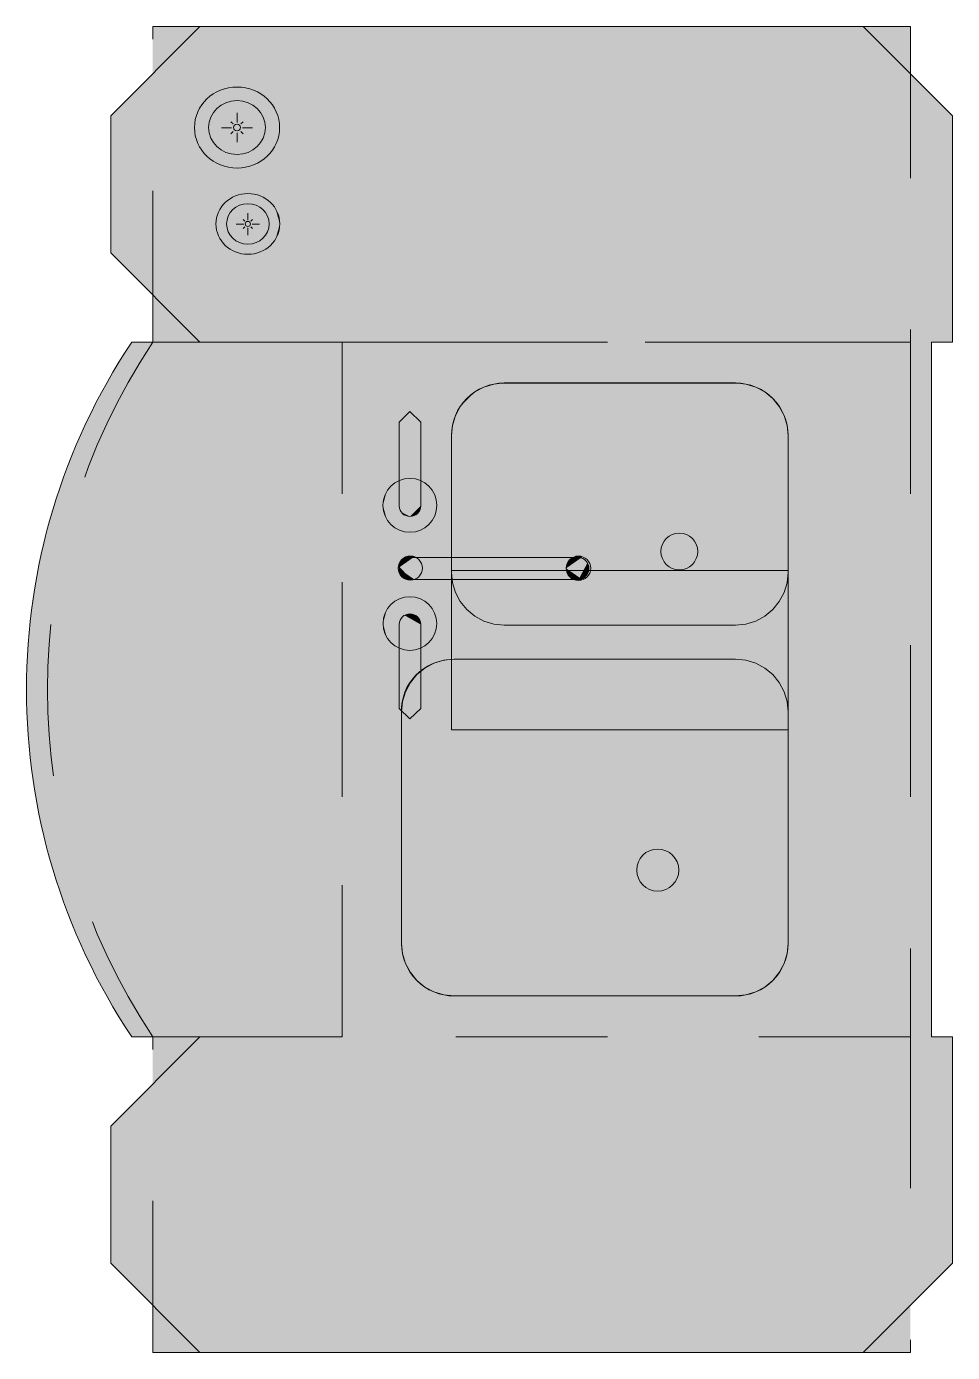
# Model space of a CAD drawing. Header units: inches. Extents: x 99 to 12024, y -5408 to 2559.
# Drawn here: x 8330.1 to 8374.1, y -4618.8 to -4555.8 of the extents above; entities that cross this region are included whole.
import ezdxf

# ---------------------------------------------------------------- set-up
doc = ezdxf.new("R2010")
doc.units = ezdxf.units.IN
doc.header["$LTSCALE"] = 96
doc.header["$MEASUREMENT"] = 0
doc.linetypes.add('Dot', pattern=[0.15, 0.075, -0.075])
for name, color, linetype, lineweight, true_color in [('Cabinets_  Base', 7, 'Dot', 5, 0xd4b6b5), ('Cabinets_ Countertops', 7, 'Continuous', 5, 0x804040), ('CAD_  Default', 7, 'Continuous', 18, 0x000000), ('Furniture_ Interior', 7, 'Continuous', 25, 0x8080c0)]:
    doc.layers.add(name, color=color, linetype=linetype, lineweight=lineweight, true_color=true_color)
doc.layers.add('Fixtures_ Interior', color=231, linetype='Continuous', lineweight=0)

# ---------------------------------------------------------------- blocks, each defined once
blk = doc.blocks.new('Plumbing_Sinks_Kitchen Sinks_With Fixtures_Undermount_Offset 32_ (undermount)')
at = {"layer": 'Fixtures_ Interior', "color": 17, "lineweight": 0, "true_color": 0x804040, "transparency": 33554687}
for points in [[(-14.372, 1.543), (-14.514, 2.012), (-14.563, 2.5), (-14.563, 15.875), (-14.514, 16.363), (-14.372, 16.832), (-14.141, 17.264), (-13.83, 17.643), (-13.451, 17.954), (-13.019, 18.185), (-12.55, 18.327), (-12.062, 18.375), (-1.062, 18.375), (-0.575, 18.327), (-0.106, 18.185), (0.326, 17.954), (0.705, 17.643), (1.016, 17.264), (1.247, 16.832), (1.389, 16.363), (1.438, 15.875), (1.438, 2.5), (1.389, 2.012), (1.247, 1.543), (1.016, 1.111), (0.705, 0.732), (0.326, 0.421), (-0.106, 0.19), (-0.575, 0.048), (-1.062, 0), (-12.062, 0), (-12.55, 0.048), (-13.019, 0.19), (-13.451, 0.421), (-13.83, 0.732), (-14.141, 1.111)], [(5.656, 15.992), (5.656, 0), (-1.912, 0), (-1.912, 15.992)], [(3.795, 0.732), (3.484, 1.111), (3.253, 1.543), (3.111, 2.012), (3.063, 2.5), (3.063, 13.5), (3.111, 13.988), (3.253, 14.457), (3.484, 14.889), (3.795, 15.268), (4.174, 15.579), (4.606, 15.81), (5.075, 15.952), (5.563, 16), (12.062, 16), (12.55, 15.952), (13.019, 15.81), (13.451, 15.579), (13.83, 15.268), (14.141, 14.889), (14.372, 14.457), (14.514, 13.988), (14.563, 13.5), (14.563, 2.5), (14.514, 2.012), (14.372, 1.543), (14.141, 1.111), (13.83, 0.732), (13.451, 0.421), (13.019, 0.19), (12.55, 0.048), (12.062, 0), (5.563, 0), (5.075, 0.048), (4.606, 0.19), (4.174, 0.421)]]:
    blk.add_lwpolyline(points, close=True, dxfattribs=at)
for points in [[(3.09, 18.487, -0.983051), (3.09, 17.462), (-0.906, 17.462), (-1.393, 17.984), (-0.906, 18.487)], [(5.228, 17.897, -1.1), (6.27, 17.897), (6.27, 9.957, -0.933333), (5.228, 9.957)], [(12.703, 18.487), (13.207, 17.984), (12.703, 17.462), (8.724, 17.462, -0.983051), (8.724, 18.487)]]:
    blk.add_lwpolyline(points, format="xyb", close=True, dxfattribs=at)
for centre, radius in [((3.133, 17.975), 1.277), ((8.75, 17.975), 1.281), ((5.766, 17.958), 0.575), ((5.758, 9.966), 0.582), ((-8.582, 6.198), 1), ((6.559, 5.172), 0.875)]:
    blk.add_circle(centre, radius, dxfattribs=at)
at = {"layer": 'Fixtures_ Interior', "color": 7, "lineweight": 0, "true_color": 0xffffff, "transparency": 33554687}
for points in [[(3.133, 19.252), (1.933, 18.412), (1.856, 17.975), (1.876, 18.197)], [(3.133, 19.252), (1.856, 17.975), (1.933, 17.538), (1.876, 17.753)], [(3.133, 19.252), (2.155, 18.796), (1.933, 18.412), (2.027, 18.613)], [(3.133, 19.252), (1.933, 17.538), (2.155, 17.154), (2.027, 17.336)], [(3.133, 19.252), (2.495, 19.081), (2.155, 18.796), (2.312, 18.953)], [(3.133, 19.252), (2.155, 17.154), (2.495, 16.869), (2.312, 16.997)], [(3.133, 19.252), (2.911, 19.232), (2.495, 19.081), (2.696, 19.175)], [(3.133, 19.252), (2.495, 16.869), (2.911, 16.717), (2.696, 16.775)], [(3.133, 19.252), (2.911, 16.717), (3.355, 16.717), (3.133, 16.698)], [(3.133, 19.252), (3.355, 16.717), (3.772, 16.869), (3.57, 16.775)], [(3.133, 19.252), (3.772, 16.869), (4.111, 17.154), (3.954, 16.997)], [(3.133, 19.252), (4.111, 17.154), (4.333, 17.538), (4.239, 17.336)], [(3.133, 19.252), (4.333, 17.538), (4.41, 17.975), (4.391, 17.753)], [(3.133, 19.252), (4.41, 17.975), (4.333, 18.412), (4.391, 18.197)], [(3.133, 19.252), (4.333, 18.412), (4.111, 18.796), (4.239, 18.613)], [(3.133, 19.252), (4.111, 18.796), (3.772, 19.081), (3.954, 18.953)], [(3.133, 19.252), (3.772, 19.081), (3.355, 19.232), (3.57, 19.175)], [(8.75, 19.255), (7.547, 18.413), (7.47, 17.975), (7.489, 18.197)], [(8.75, 19.255), (7.47, 17.975), (7.547, 17.537), (7.489, 17.753)], [(8.75, 19.255), (7.769, 18.798), (7.547, 18.413), (7.641, 18.615)], [(8.75, 19.255), (7.547, 17.537), (7.769, 17.152), (7.641, 17.335)], [(8.75, 19.255), (8.11, 19.084), (7.769, 18.798), (7.927, 18.956)], [(8.75, 19.255), (7.769, 17.152), (8.11, 16.866), (7.927, 16.994)], [(8.75, 19.255), (8.528, 19.236), (8.11, 19.084), (8.312, 19.178)], [(8.75, 19.255), (8.11, 16.866), (8.528, 16.714), (8.312, 16.772)], [(8.75, 19.255), (8.528, 16.714), (8.973, 16.714), (8.75, 16.694)], [(8.75, 19.255), (8.973, 16.714), (9.391, 16.866), (9.188, 16.772)], [(8.75, 19.255), (9.391, 16.866), (9.731, 17.152), (9.573, 16.994)], [(8.75, 19.255), (9.731, 17.152), (9.954, 17.537), (9.859, 17.335)], [(8.75, 19.255), (9.954, 17.537), (10.031, 17.975), (10.011, 17.753)], [(8.75, 19.255), (10.031, 17.975), (9.954, 18.413), (10.011, 18.197)], [(8.75, 19.255), (9.954, 18.413), (9.731, 18.798), (9.859, 18.615)], [(8.75, 19.255), (9.731, 18.798), (9.391, 19.084), (9.573, 18.956)], [(8.75, 19.255), (9.391, 19.084), (8.973, 19.236), (9.188, 19.178)], [(-12.062, 18.375), (-1.062, 18.375), (-12.062, 18.375), (-14.563, 15.875)], [(-1.062, 18.375), (1.438, 15.875), (-1.062, 18.375), (-14.563, 15.875)], [(-14.563, 15.875), (-13.019, 18.185), (-14.563, 15.875), (-12.062, 18.375)], [(-13.019, 18.185), (-12.55, 18.327), (-13.019, 18.185), (-12.062, 18.375)], [(-0.906, 17.462), (-1.393, 17.984), (-0.906, 17.462), (-0.906, 18.487)], [(-1.062, 18.375), (-0.575, 18.327), (-1.062, 18.375), (0.705, 17.643)], [(-1.062, 18.375), (0.705, 17.643), (-1.062, 18.375), (1.016, 17.264)], [(1.016, 17.264), (1.438, 15.875), (1.016, 17.264), (-1.062, 18.375)], [(3.09, 18.487), (3.09, 17.462), (3.09, 18.487), (-0.906, 17.462)], [(-0.906, 18.487), (3.09, 18.487), (-0.906, 18.487), (-0.906, 17.462)], [(-0.575, 18.327), (-0.106, 18.185), (-0.575, 18.327), (0.705, 17.643)], [(3.148, 18.483), (3.09, 17.462), (3.148, 18.483), (3.09, 18.487)], [(3.277, 18.448), (3.09, 17.462), (3.277, 18.448), (3.148, 18.483)], [(3.337, 18.419), (3.09, 17.462), (3.337, 18.419), (3.277, 18.448)], [(3.393, 18.382), (3.09, 17.462), (3.393, 18.382), (3.337, 18.419)], [(3.443, 18.337), (3.09, 17.462), (3.443, 18.337), (3.393, 18.382)], [(3.488, 18.287), (3.09, 17.462), (3.488, 18.287), (3.443, 18.337)], [(3.488, 18.287), (3.525, 18.231), (3.488, 18.287), (3.09, 17.462)], [(3.148, 18.483), (3.214, 18.47), (3.148, 18.483), (3.277, 18.448)], [(5.766, 18.532), (5.226, 18.154), (5.191, 17.958), (5.2, 18.057)], [(5.766, 18.532), (5.191, 17.958), (5.226, 17.761), (5.2, 17.858)], [(5.766, 18.532), (5.326, 18.327), (5.226, 18.154), (5.268, 18.245)], [(5.766, 18.532), (5.226, 17.761), (5.326, 17.588), (5.268, 17.67)], [(5.228, 17.897), (5.614, 18.452), (5.228, 17.897), (5.681, 18.466)], [(5.228, 17.897), (5.681, 18.466), (5.228, 17.897), (5.817, 18.466)], [(5.817, 18.466), (6.273, 17.946), (5.817, 18.466), (5.228, 17.897)], [(5.296, 18.208), (5.614, 18.452), (5.296, 18.208), (5.228, 17.897)], [(5.334, 18.265), (5.614, 18.452), (5.334, 18.265), (5.296, 18.208)], [(5.766, 18.532), (5.479, 18.455), (5.326, 18.327), (5.397, 18.398)], [(5.766, 18.532), (5.326, 17.588), (5.479, 17.46), (5.397, 17.517)], [(5.334, 18.265), (5.43, 18.362), (5.334, 18.265), (5.614, 18.452)], [(5.334, 18.265), (5.379, 18.317), (5.334, 18.265), (5.43, 18.362)], [(5.487, 18.4), (5.614, 18.452), (5.487, 18.4), (5.43, 18.362)], [(5.766, 18.532), (5.667, 18.524), (5.479, 18.455), (5.57, 18.498)], [(5.766, 18.532), (5.479, 17.46), (5.667, 17.391), (5.57, 17.417)], [(5.549, 18.43), (5.614, 18.452), (5.549, 18.43), (5.487, 18.4)], [(5.766, 18.532), (5.667, 17.391), (5.866, 17.391), (5.766, 17.383)], [(5.681, 18.466), (5.749, 18.47), (5.681, 18.466), (5.817, 18.466)], [(5.766, 18.532), (5.866, 17.391), (6.054, 17.46), (5.963, 17.417)], [(5.766, 18.532), (6.054, 17.46), (6.207, 17.588), (6.136, 17.517)], [(5.766, 18.532), (6.207, 17.588), (6.307, 17.761), (6.264, 17.67)], [(5.766, 18.532), (6.307, 17.761), (6.341, 17.958), (6.333, 17.858)], [(5.766, 18.532), (6.341, 17.958), (6.307, 18.154), (6.333, 18.057)], [(5.766, 18.532), (6.307, 18.154), (6.207, 18.327), (6.264, 18.245)], [(5.766, 18.532), (6.207, 18.327), (6.054, 18.455), (6.136, 18.398)], [(5.766, 18.532), (6.054, 18.455), (5.866, 18.524), (5.963, 18.498)], [(5.817, 18.466), (5.885, 18.452), (5.817, 18.466), (6.068, 18.362)], [(6.068, 18.362), (6.202, 18.208), (6.068, 18.362), (5.817, 18.466)], [(5.817, 18.466), (6.202, 18.208), (5.817, 18.466), (6.233, 18.147)], [(6.233, 18.147), (6.273, 17.946), (6.233, 18.147), (5.817, 18.466)], [(5.949, 18.43), (6.011, 18.4), (5.949, 18.43), (5.885, 18.452)], [(5.885, 18.452), (6.011, 18.4), (5.885, 18.452), (6.068, 18.362)], [(6.068, 18.362), (6.119, 18.317), (6.068, 18.362), (6.164, 18.265)], [(6.164, 18.265), (6.202, 18.208), (6.164, 18.265), (6.068, 18.362)], [(8.22, 17.975), (8.421, 18.382), (8.22, 17.975), (8.724, 17.462)], [(8.289, 18.231), (8.421, 18.382), (8.289, 18.231), (8.22, 17.975)], [(8.289, 18.231), (8.371, 18.337), (8.289, 18.231), (8.421, 18.382)], [(8.326, 18.287), (8.371, 18.337), (8.326, 18.287), (8.289, 18.231)], [(8.537, 18.448), (8.666, 18.483), (8.537, 18.448), (8.421, 18.382)], [(8.421, 18.382), (8.666, 18.483), (8.421, 18.382), (8.724, 17.462)], [(8.421, 18.382), (8.477, 18.419), (8.421, 18.382), (8.537, 18.448)], [(8.537, 18.448), (8.6, 18.47), (8.537, 18.448), (8.666, 18.483)], [(8.724, 18.487), (8.724, 17.462), (8.724, 18.487), (8.666, 18.483)], [(12.703, 18.487), (12.703, 17.462), (12.703, 18.487), (8.724, 18.487)], [(8.724, 18.487), (12.703, 17.462), (8.724, 18.487), (8.724, 17.462)], [(13.207, 17.984), (12.703, 17.462), (13.207, 17.984), (12.703, 18.487)], [(-14.563, 15.875), (-13.83, 17.643), (-14.563, 15.875), (-13.019, 18.185)], [(-14.563, 15.875), (-14.141, 17.264), (-14.563, 15.875), (-13.83, 17.643)], [(-13.83, 17.643), (-13.451, 17.954), (-13.83, 17.643), (-13.019, 18.185)], [(0.326, 17.954), (0.705, 17.643), (0.326, 17.954), (-0.106, 18.185)], [(3.525, 18.231), (3.554, 18.171), (3.525, 18.231), (3.09, 17.462)], [(3.554, 18.171), (3.576, 18.108), (3.554, 18.171), (3.09, 17.462)], [(3.589, 18.042), (3.09, 17.462), (3.589, 18.042), (3.576, 18.108)], [(3.593, 17.975), (3.09, 17.462), (3.593, 17.975), (3.589, 18.042)], [(3.589, 17.908), (3.09, 17.462), (3.589, 17.908), (3.593, 17.975)], [(3.589, 17.908), (3.576, 17.842), (3.589, 17.908), (3.09, 17.462)], [(3.576, 17.842), (3.554, 17.779), (3.576, 17.842), (3.09, 17.462)], [(3.554, 17.779), (3.525, 17.719), (3.554, 17.779), (3.09, 17.462)], [(3.488, 17.663), (3.09, 17.462), (3.488, 17.663), (3.525, 17.719)], [(3.443, 17.612), (3.09, 17.462), (3.443, 17.612), (3.488, 17.663)], [(5.228, 17.897), (5.225, 17.946), (5.228, 17.897), (5.23, 18.015)], [(5.265, 18.147), (5.296, 18.208), (5.265, 18.147), (5.228, 17.897)], [(5.228, 17.897), (5.243, 18.082), (5.228, 17.897), (5.265, 18.147)], [(5.23, 18.015), (5.243, 18.082), (5.23, 18.015), (5.228, 17.897)], [(5.228, 17.897), (6.273, 17.946), (5.228, 17.897), (6.27, 17.897)], [(6.27, 17.897), (6.27, 9.957), (6.27, 17.897), (5.228, 17.897)], [(6.27, 9.957), (5.228, 9.957), (6.27, 9.957), (5.228, 17.897)], [(6.233, 18.147), (6.255, 18.082), (6.233, 18.147), (6.268, 18.015)], [(6.268, 18.015), (6.273, 17.946), (6.268, 18.015), (6.233, 18.147)], [(8.22, 17.975), (8.238, 18.108), (8.22, 17.975), (8.289, 18.231)], [(8.225, 18.042), (8.238, 18.108), (8.225, 18.042), (8.22, 17.975)], [(8.225, 17.908), (8.22, 17.975), (8.225, 17.908), (8.238, 17.842)], [(8.666, 17.467), (8.22, 17.975), (8.666, 17.467), (8.724, 17.462)], [(8.289, 17.719), (8.238, 17.842), (8.289, 17.719), (8.22, 17.975)], [(8.666, 17.467), (8.289, 17.719), (8.666, 17.467), (8.22, 17.975)], [(8.259, 18.171), (8.289, 18.231), (8.259, 18.171), (8.238, 18.108)], [(8.259, 17.779), (8.238, 17.842), (8.259, 17.779), (8.289, 17.719)], [(8.421, 17.568), (8.289, 17.719), (8.421, 17.568), (8.666, 17.467)], [(8.326, 17.663), (8.289, 17.719), (8.326, 17.663), (8.371, 17.612)], [(8.371, 17.612), (8.289, 17.719), (8.371, 17.612), (8.421, 17.568)], [(-14.372, 16.832), (-14.141, 17.264), (-14.372, 16.832), (-14.563, 15.875)], [(1.016, 17.264), (1.247, 16.832), (1.016, 17.264), (1.389, 16.363)], [(1.389, 16.363), (1.438, 15.875), (1.389, 16.363), (1.016, 17.264)], [(3.393, 17.568), (3.09, 17.462), (3.393, 17.568), (3.443, 17.612)], [(3.337, 17.531), (3.09, 17.462), (3.337, 17.531), (3.393, 17.568)], [(3.277, 17.501), (3.09, 17.462), (3.277, 17.501), (3.337, 17.531)], [(3.214, 17.48), (3.09, 17.462), (3.214, 17.48), (3.277, 17.501)], [(3.148, 17.467), (3.09, 17.462), (3.148, 17.467), (3.214, 17.48)], [(8.537, 17.501), (8.477, 17.531), (8.537, 17.501), (8.421, 17.568)], [(8.666, 17.467), (8.537, 17.501), (8.666, 17.467), (8.421, 17.568)], [(8.6, 17.48), (8.537, 17.501), (8.6, 17.48), (8.666, 17.467)], [(-14.563, 15.875), (-14.514, 16.363), (-14.563, 15.875), (-14.372, 16.832)], [(-14.563, 15.875), (1.438, 15.875), (-14.563, 15.875), (-14.563, 2.5)], [(-14.563, 2.5), (1.438, 15.875), (-14.563, 2.5), (1.438, 2.5)], [(-1.912, 15.992), (5.656, 15.992), (-1.912, 15.992), (5.656, 0)], [(5.656, 0), (-1.912, 0), (5.656, 0), (-1.912, 15.992)], [(5.563, 16), (12.062, 16), (5.563, 16), (3.063, 13.5)], [(12.062, 16), (14.563, 13.5), (12.062, 16), (3.063, 13.5)], [(3.063, 13.5), (4.174, 15.579), (3.063, 13.5), (5.563, 16)], [(4.174, 15.579), (5.075, 15.952), (4.174, 15.579), (5.563, 16)], [(4.606, 15.81), (5.075, 15.952), (4.606, 15.81), (4.174, 15.579)], [(12.062, 16), (12.55, 15.952), (12.062, 16), (13.451, 15.579)], [(13.451, 15.579), (14.563, 13.5), (13.451, 15.579), (12.062, 16)], [(12.55, 15.952), (13.019, 15.81), (12.55, 15.952), (13.451, 15.579)], [(3.063, 13.5), (3.795, 15.268), (3.063, 13.5), (4.174, 15.579)], [(3.484, 14.889), (3.795, 15.268), (3.484, 14.889), (3.063, 13.5)], [(13.451, 15.579), (13.83, 15.268), (13.451, 15.579), (14.141, 14.889)], [(14.141, 14.889), (14.563, 13.5), (14.141, 14.889), (13.451, 15.579)], [(3.063, 13.5), (3.253, 14.457), (3.063, 13.5), (3.484, 14.889)], [(14.141, 14.889), (14.372, 14.457), (14.141, 14.889), (14.563, 13.5)], [(3.111, 13.988), (3.253, 14.457), (3.111, 13.988), (3.063, 13.5)], [(14.514, 13.988), (14.563, 13.5), (14.514, 13.988), (14.372, 14.457)], [(3.063, 13.5), (14.563, 13.5), (3.063, 13.5), (3.063, 2.5)], [(3.063, 2.5), (14.563, 13.5), (3.063, 2.5), (14.563, 2.5)], [(5.758, 10.548), (5.211, 10.165), (5.176, 9.966), (5.185, 10.067)], [(5.758, 10.548), (5.176, 9.966), (5.211, 9.767), (5.185, 9.865)], [(5.758, 10.548), (5.312, 10.34), (5.211, 10.165), (5.254, 10.257)], [(5.758, 10.548), (5.211, 9.767), (5.312, 9.592), (5.254, 9.675)], [(5.758, 10.548), (5.467, 10.47), (5.312, 10.34), (5.384, 10.412)], [(5.758, 10.548), (5.312, 9.592), (5.467, 9.462), (5.384, 9.52)], [(5.758, 10.548), (5.657, 10.539), (5.467, 10.47), (5.559, 10.513)], [(5.758, 10.548), (5.467, 9.462), (5.657, 9.393), (5.559, 9.419)], [(5.758, 10.548), (5.657, 9.393), (5.859, 9.393), (5.758, 9.384)], [(5.758, 10.548), (5.859, 9.393), (6.049, 9.462), (5.957, 9.419)], [(5.758, 10.548), (6.049, 9.462), (6.204, 9.592), (6.132, 9.52)], [(5.758, 10.548), (6.204, 9.592), (6.305, 9.767), (6.262, 9.675)], [(5.758, 10.548), (6.305, 9.767), (6.34, 9.966), (6.331, 9.865)], [(5.758, 10.548), (6.34, 9.966), (6.305, 10.165), (6.331, 10.067)], [(5.758, 10.548), (6.305, 10.165), (6.204, 10.34), (6.262, 10.257)], [(5.758, 10.548), (6.204, 10.34), (6.049, 10.47), (6.132, 10.412)], [(5.758, 10.548), (6.049, 10.47), (5.859, 10.539), (5.957, 10.513)], [(6.27, 9.957), (6.254, 9.858), (6.27, 9.957), (5.228, 9.957)], [(6.164, 9.675), (5.228, 9.957), (6.164, 9.675), (6.201, 9.732)], [(6.01, 9.541), (5.228, 9.957), (6.01, 9.541), (6.118, 9.624)], [(6.118, 9.624), (5.228, 9.957), (6.118, 9.624), (6.164, 9.675)], [(5.949, 9.51), (5.817, 9.475), (5.949, 9.51), (5.228, 9.957)], [(6.01, 9.541), (5.949, 9.51), (6.01, 9.541), (5.228, 9.957)], [(5.681, 9.475), (5.614, 9.488), (5.681, 9.475), (5.228, 9.957)], [(5.749, 9.471), (5.681, 9.475), (5.749, 9.471), (5.228, 9.957)], [(5.817, 9.475), (5.749, 9.471), (5.817, 9.475), (5.228, 9.957)], [(5.549, 9.51), (5.488, 9.541), (5.549, 9.51), (5.228, 9.957)], [(5.614, 9.488), (5.549, 9.51), (5.614, 9.488), (5.228, 9.957)], [(5.431, 9.579), (5.228, 9.957), (5.431, 9.579), (5.488, 9.541)], [(5.335, 9.675), (5.228, 9.957), (5.335, 9.675), (5.38, 9.624)], [(5.38, 9.624), (5.228, 9.957), (5.38, 9.624), (5.431, 9.579)], [(5.266, 9.793), (5.228, 9.957), (5.266, 9.793), (5.297, 9.732)], [(5.297, 9.732), (5.228, 9.957), (5.297, 9.732), (5.335, 9.675)], [(6.232, 9.793), (6.201, 9.732), (6.232, 9.793), (5.228, 9.957)], [(6.254, 9.858), (6.232, 9.793), (6.254, 9.858), (5.228, 9.957)], [(5.231, 9.925), (5.228, 9.957), (5.231, 9.925), (5.244, 9.858)], [(5.244, 9.858), (5.228, 9.957), (5.244, 9.858), (5.266, 9.793)], [(5.949, 9.51), (5.884, 9.488), (5.949, 9.51), (5.817, 9.475)], [(6.067, 9.579), (6.01, 9.541), (6.067, 9.579), (6.118, 9.624)], [(6.267, 9.925), (6.254, 9.858), (6.267, 9.925), (6.27, 9.957)], [(1.438, 2.5), (-12.062, 0), (1.438, 2.5), (-14.563, 2.5)], [(-14.514, 2.012), (-14.563, 2.5), (-14.514, 2.012), (-14.372, 1.543)], [(-14.372, 1.543), (-14.563, 2.5), (-14.372, 1.543), (-14.141, 1.111)], [(-14.563, 2.5), (-12.062, 0), (-14.563, 2.5), (-13.019, 0.19)], [(-14.141, 1.111), (-14.563, 2.5), (-14.141, 1.111), (-13.019, 0.19)], [(-1.062, 0), (-12.062, 0), (-1.062, 0), (1.438, 2.5)], [(1.438, 2.5), (-0.106, 0.19), (1.438, 2.5), (-1.062, 0)], [(1.438, 2.5), (1.389, 2.012), (1.438, 2.5), (-0.106, 0.19)], [(1.389, 2.012), (1.016, 1.111), (1.389, 2.012), (-0.106, 0.19)], [(1.247, 1.543), (1.016, 1.111), (1.247, 1.543), (1.389, 2.012)], [(3.063, 2.5), (14.563, 2.5), (3.063, 2.5), (12.062, 0)], [(12.062, 0), (5.563, 0), (12.062, 0), (3.063, 2.5)], [(3.111, 2.012), (3.063, 2.5), (3.111, 2.012), (3.253, 1.543)], [(3.253, 1.543), (3.063, 2.5), (3.253, 1.543), (3.484, 1.111)], [(3.484, 1.111), (3.063, 2.5), (3.484, 1.111), (4.606, 0.19)], [(5.563, 0), (4.606, 0.19), (5.563, 0), (3.063, 2.5)], [(14.563, 2.5), (13.019, 0.19), (14.563, 2.5), (12.062, 0)], [(14.141, 1.111), (13.019, 0.19), (14.141, 1.111), (14.563, 2.5)], [(14.563, 2.5), (14.372, 1.543), (14.563, 2.5), (14.141, 1.111)], [(14.514, 2.012), (14.372, 1.543), (14.514, 2.012), (14.563, 2.5)], [(-13.019, 0.19), (-13.83, 0.732), (-13.019, 0.19), (-14.141, 1.111)], [(-13.451, 0.421), (-13.83, 0.732), (-13.451, 0.421), (-13.019, 0.19)], [(1.016, 1.111), (0.705, 0.732), (1.016, 1.111), (-0.106, 0.19)], [(0.705, 0.732), (0.326, 0.421), (0.705, 0.732), (-0.106, 0.19)], [(3.795, 0.732), (3.484, 1.111), (3.795, 0.732), (4.606, 0.19)], [(3.795, 0.732), (4.606, 0.19), (3.795, 0.732), (4.174, 0.421)], [(13.83, 0.732), (13.019, 0.19), (13.83, 0.732), (14.141, 1.111)], [(13.451, 0.421), (13.019, 0.19), (13.451, 0.421), (13.83, 0.732)], [(-12.55, 0.048), (-13.019, 0.19), (-12.55, 0.048), (-12.062, 0)], [(-0.106, 0.19), (-0.575, 0.048), (-0.106, 0.19), (-1.062, 0)], [(5.075, 0.048), (4.606, 0.19), (5.075, 0.048), (5.563, 0)], [(13.019, 0.19), (12.55, 0.048), (13.019, 0.19), (12.062, 0)]]:
    blk.add_solid(points, dxfattribs=at)
blk = doc.blocks.new('-K&B ToolKit- Furniture_Candles_Intricate Candlestick')
at = {"layer": 'Furniture_ Interior', "color": 163, "lineweight": 0, "true_color": 0x8080c0, "transparency": 33554687}
for p, q in [((0.003, 1.701), (0.003, 1.411)), ((-0.45, 1.249), (-0.16, 1.249)), ((-0.182, 1.433), (-0.113, 1.364)), ((0.188, 1.433), (0.118, 1.364)), ((0.455, 1.249), (0.166, 1.249)), ((-0.182, 1.064), (-0.113, 1.133)), ((0.003, 0.796), (0.003, 1.086)), ((0.188, 1.064), (0.118, 1.133))]:
    blk.add_line(p, q, dxfattribs=at)
for centre, radius in [((0, 1.25), 1.25), ((-0.001, 1.249), 0.833), ((-0.001, 1.249), 0.104)]:
    blk.add_circle(centre, radius, dxfattribs=at)
at = {"layer": 'Furniture_ Interior', "color": 7, "lineweight": 0, "true_color": 0xffffff, "transparency": 33554687}
for points in [[(0, 2.5), (-1.175, 1.678), (-1.25, 1.25), (-1.231, 1.467)], [(0, 2.5), (-1.25, 1.25), (-1.175, 0.822), (-1.231, 1.033)], [(0, 2.5), (-0.958, 2.053), (-1.175, 1.678), (-1.083, 1.875)], [(0, 2.5), (-1.175, 0.822), (-0.958, 0.447), (-1.083, 0.625)], [(0, 2.5), (-0.625, 2.333), (-0.958, 2.053), (-0.803, 2.208)], [(0, 2.5), (-0.958, 0.447), (-0.625, 0.167), (-0.803, 0.292)], [(0, 2.5), (-0.217, 2.481), (-0.625, 2.333), (-0.428, 2.425)], [(0, 2.5), (-0.625, 0.167), (-0.217, 0.019), (-0.428, 0.075)], [(0, 2.5), (-0.217, 0.019), (0.217, 0.019), (0, 0)], [(0, 2.5), (0.217, 0.019), (0.625, 0.167), (0.428, 0.075)], [(0, 2.5), (0.625, 0.167), (0.958, 0.447), (0.803, 0.292)], [(0, 2.5), (0.958, 0.447), (1.175, 0.822), (1.083, 0.625)], [(0, 2.5), (1.175, 0.822), (1.25, 1.25), (1.231, 1.033)], [(0, 2.5), (1.25, 1.25), (1.175, 1.678), (1.231, 1.467)], [(0, 2.5), (1.175, 1.678), (0.958, 2.053), (1.083, 1.875)], [(0, 2.5), (0.958, 2.053), (0.625, 2.333), (0.803, 2.208)], [(0, 2.5), (0.625, 2.333), (0.217, 2.481), (0.428, 2.425)]]:
    blk.add_solid(points, dxfattribs=at)

msp = doc.modelspace()

# ---------------------------------------------------------------- linework, layer by layer
at = {"layer": 'Cabinets_  Base', "transparency": 33554687}
for p, q in [((8336.05, -4555.845), (8372.05, -4555.845)), ((8336.05, -4570.845), (8336.05, -4555.845)), ((8372.05, -4555.845), (8372.05, -4570.845)), ((8336.05, -4570.845), (8345.05, -4570.845)), ((8372.05, -4570.845), (8336.05, -4570.845)), ((8345.05, -4570.845), (8336.05, -4570.845)), ((8345.05, -4570.845), (8345.05, -4603.845)), ((8345.05, -4603.845), (8345.05, -4570.845)), ((8345.05, -4570.845), (8372.05, -4570.845)), ((8372.05, -4570.845), (8372.05, -4603.845)), ((8345.05, -4603.845), (8336.05, -4603.845)), ((8336.05, -4603.845), (8345.05, -4603.845)), ((8336.05, -4618.845), (8336.05, -4603.845)), ((8336.05, -4603.845), (8372.05, -4603.845)), ((8372.05, -4603.845), (8345.05, -4603.845)), ((8372.05, -4603.845), (8372.05, -4618.845)), ((8372.05, -4618.845), (8336.05, -4618.845))]:
    msp.add_line(p, q, dxfattribs=at)
for points in [[(8372.05, -4555.845), (8372.05, -4570.845), (8336.05, -4570.845), (8336.05, -4555.845)], [(8345.05, -4603.845), (8345.05, -4570.845), (8372.05, -4570.845), (8372.05, -4603.845)], [(8372.05, -4603.845), (8372.05, -4618.845), (8336.05, -4618.845), (8336.05, -4603.845)]]:
    msp.add_lwpolyline(points, close=True, dxfattribs=at)
msp.add_lwpolyline([(8345.05, -4570.845), (8345.05, -4603.845), (8336.05, -4603.845, -0.30303), (8336.05, -4570.845)], format="xyb", close=True, dxfattribs=at)
msp.add_arc((8360.775, -4587.345), 29.725, 146.2832, 213.7168, dxfattribs=at)
at = {"layer": 'Cabinets_  Base', "color": 252, "true_color": 0x949494, "transparency": 33554623}
for points in [[(8336.05, -4555.845), (8372.05, -4555.845), (8336.05, -4555.845), (8372.05, -4570.845)], [(8336.05, -4555.845), (8372.05, -4570.845), (8336.05, -4555.845), (8336.05, -4570.845)], [(8345.05, -4570.845), (8345.05, -4603.845), (8345.05, -4570.845), (8331.05, -4587.345)], [(8331.05, -4587.345), (8331.305, -4583.466), (8331.05, -4587.345), (8345.05, -4570.845)], [(8345.05, -4570.845), (8331.305, -4583.466), (8345.05, -4570.845), (8332.063, -4579.652)], [(8332.063, -4579.652), (8333.313, -4575.97), (8332.063, -4579.652), (8345.05, -4570.845)], [(8345.05, -4570.845), (8333.313, -4575.97), (8345.05, -4570.845), (8335.033, -4572.483)], [(8336.05, -4570.845), (8345.05, -4570.845), (8336.05, -4570.845), (8335.033, -4572.483)], [(8372.05, -4603.845), (8345.05, -4603.845), (8372.05, -4603.845), (8345.05, -4570.845)], [(8345.05, -4570.845), (8372.05, -4570.845), (8345.05, -4570.845), (8372.05, -4603.845)], [(8345.05, -4603.845), (8331.305, -4591.225), (8345.05, -4603.845), (8331.05, -4587.345)], [(8332.063, -4595.039), (8331.305, -4591.225), (8332.063, -4595.039), (8345.05, -4603.845)], [(8345.05, -4603.845), (8333.313, -4598.721), (8345.05, -4603.845), (8332.063, -4595.039)], [(8335.033, -4602.208), (8333.313, -4598.721), (8335.033, -4602.208), (8345.05, -4603.845)], [(8345.05, -4603.845), (8336.05, -4603.845), (8345.05, -4603.845), (8335.033, -4602.208)], [(8336.05, -4603.845), (8372.05, -4603.845), (8336.05, -4603.845), (8372.05, -4618.845)], [(8372.05, -4618.845), (8336.05, -4618.845), (8372.05, -4618.845), (8336.05, -4603.845)]]:
    msp.add_solid(points, dxfattribs=at)
at = {"layer": 'Cabinets_ Countertops', "transparency": 33554687}
for points in [[(8334.05, -4566.603), (8334.05, -4560.088), (8338.293, -4555.845), (8369.808, -4555.845), (8374.05, -4560.088), (8374.05, -4570.845), (8373.05, -4570.845), (8373.05, -4603.845), (8374.05, -4603.845), (8374.05, -4614.603), (8369.808, -4618.845), (8338.293, -4618.845), (8334.05, -4614.603), (8334.05, -4608.088), (8338.293, -4603.845), (8335.047, -4603.845, -0.302831), (8335.047, -4570.845), (8338.293, -4570.845)], [(8363.743, -4601.908, 0.414214), (8366.243, -4599.408), (8366.243, -4575.283, 0.414214), (8363.743, -4572.783), (8352.743, -4572.783, 0.414214), (8350.243, -4575.283), (8350.251, -4585.919, 0.414214), (8347.868, -4588.408), (8347.868, -4599.408, 0.414214), (8350.368, -4601.908)]]:
    msp.add_lwpolyline(points, format="xyb", close=True, dxfattribs=at)
at = {"layer": 'CAD_  Default', "transparency": 33554687}
for points in [[(8334.05, -4566.603), (8334.05, -4560.088), (8338.293, -4555.845), (8369.808, -4555.845), (8374.05, -4560.088), (8374.05, -4570.845), (8373.05, -4570.845), (8373.05, -4603.845), (8374.05, -4603.845), (8374.05, -4614.603), (8369.808, -4618.845), (8338.293, -4618.845), (8334.05, -4614.603), (8334.05, -4608.088), (8338.293, -4603.845), (8335.047, -4603.845, -0.302831), (8335.047, -4570.845), (8338.293, -4570.845)], [(8363.743, -4601.908, 0.414214), (8366.243, -4599.408), (8366.243, -4575.283, 0.414214), (8363.743, -4572.783), (8352.743, -4572.783, 0.414214), (8350.243, -4575.283), (8350.251, -4585.919, 0.414214), (8347.868, -4588.408), (8347.868, -4599.408, 0.414214), (8350.368, -4601.908)]]:
    msp.add_lwpolyline(points, format="xyb", close=True, dxfattribs=at)
at = {"layer": 'CAD_  Default', "color": 252, "true_color": 0x949494, "transparency": 33554623}
for points in [[(8338.293, -4570.845), (8334.05, -4560.088), (8338.293, -4570.845), (8338.293, -4555.845)], [(8338.293, -4555.845), (8369.808, -4555.845), (8338.293, -4555.845), (8352.743, -4572.783)], [(8352.743, -4572.783), (8352.417, -4572.804), (8352.743, -4572.783), (8338.293, -4555.845)], [(8338.293, -4555.845), (8352.417, -4572.804), (8338.293, -4555.845), (8352.096, -4572.868)], [(8352.096, -4572.868), (8351.787, -4572.973), (8352.096, -4572.868), (8338.293, -4555.845)], [(8338.293, -4555.845), (8351.787, -4572.973), (8338.293, -4555.845), (8351.493, -4573.118)], [(8338.293, -4570.845), (8338.293, -4555.845), (8338.293, -4570.845), (8351.493, -4573.118)], [(8369.808, -4555.845), (8363.743, -4572.783), (8369.808, -4555.845), (8352.743, -4572.783)], [(8364.07, -4572.804), (8363.743, -4572.783), (8364.07, -4572.804), (8369.808, -4555.845)], [(8369.808, -4555.845), (8374.05, -4560.088), (8369.808, -4555.845), (8364.07, -4572.804)], [(8338.293, -4570.845), (8334.05, -4566.603), (8338.293, -4570.845), (8334.05, -4560.088)], [(8374.05, -4560.088), (8364.39, -4572.868), (8374.05, -4560.088), (8364.07, -4572.804)], [(8373.05, -4570.845), (8364.39, -4572.868), (8373.05, -4570.845), (8374.05, -4560.088)], [(8374.05, -4570.845), (8373.05, -4570.845), (8374.05, -4570.845), (8374.05, -4560.088)], [(8332.02, -4576.703), (8338.293, -4570.845), (8332.02, -4576.703), (8348.581, -4586.632)], [(8332.02, -4576.703), (8332.98, -4574.474), (8332.02, -4576.703), (8338.293, -4570.845)], [(8338.293, -4570.845), (8332.98, -4574.474), (8338.293, -4570.845), (8334.119, -4572.33)], [(8334.119, -4572.33), (8335.047, -4570.845), (8334.119, -4572.33), (8338.293, -4570.845)], [(8350.243, -4575.283), (8348.581, -4586.632), (8350.243, -4575.283), (8338.293, -4570.845)], [(8351.493, -4573.118), (8351.221, -4573.3), (8351.493, -4573.118), (8338.293, -4570.845)], [(8338.293, -4570.845), (8351.221, -4573.3), (8338.293, -4570.845), (8350.976, -4573.515)], [(8350.976, -4573.515), (8350.76, -4573.761), (8350.976, -4573.515), (8338.293, -4570.845)], [(8338.293, -4570.845), (8350.76, -4573.761), (8338.293, -4570.845), (8350.578, -4574.033)], [(8350.578, -4574.033), (8350.434, -4574.326), (8350.578, -4574.033), (8338.293, -4570.845)], [(8338.293, -4570.845), (8350.434, -4574.326), (8338.293, -4570.845), (8350.328, -4574.636)], [(8350.328, -4574.636), (8350.265, -4574.957), (8350.328, -4574.636), (8338.293, -4570.845)], [(8338.293, -4570.845), (8350.265, -4574.957), (8338.293, -4570.845), (8350.243, -4575.283)], [(8364.7, -4572.973), (8364.39, -4572.868), (8364.7, -4572.973), (8373.05, -4570.845)], [(8373.05, -4570.845), (8364.993, -4573.118), (8373.05, -4570.845), (8364.7, -4572.973)], [(8365.265, -4573.3), (8364.993, -4573.118), (8365.265, -4573.3), (8373.05, -4570.845)], [(8373.05, -4570.845), (8365.511, -4573.515), (8373.05, -4570.845), (8365.265, -4573.3)], [(8365.727, -4573.761), (8365.511, -4573.515), (8365.727, -4573.761), (8373.05, -4570.845)], [(8373.05, -4570.845), (8373.05, -4571.414), (8373.05, -4570.845), (8365.727, -4573.761)], [(8365.727, -4573.761), (8373.05, -4571.414), (8365.727, -4573.761), (8365.908, -4574.033)], [(8366.053, -4574.326), (8365.908, -4574.033), (8366.053, -4574.326), (8373.05, -4571.414)], [(8366.053, -4574.326), (8373.05, -4571.414), (8366.053, -4574.326), (8366.158, -4574.636)], [(8366.222, -4574.957), (8366.158, -4574.636), (8366.222, -4574.957), (8373.05, -4571.414)], [(8366.222, -4574.957), (8373.05, -4571.414), (8366.222, -4574.957), (8366.243, -4575.283)], [(8366.243, -4575.283), (8373.05, -4571.414), (8366.243, -4575.283), (8366.243, -4599.408)], [(8366.243, -4599.408), (8373.05, -4571.414), (8366.243, -4599.408), (8373.05, -4603.277)], [(8348.821, -4586.422), (8348.581, -4586.632), (8348.821, -4586.422), (8350.243, -4575.283)], [(8350.243, -4575.283), (8349.086, -4586.245), (8350.243, -4575.283), (8348.821, -4586.422)], [(8350.243, -4575.283), (8349.372, -4586.104), (8350.243, -4575.283), (8349.086, -4586.245)], [(8349.673, -4586.002), (8349.372, -4586.104), (8349.673, -4586.002), (8350.243, -4575.283)], [(8350.243, -4575.283), (8349.986, -4585.94), (8350.243, -4575.283), (8349.673, -4586.002)], [(8350.251, -4585.919), (8349.986, -4585.94), (8350.251, -4585.919), (8350.243, -4575.283)], [(8331.244, -4579.003), (8332.02, -4576.703), (8331.244, -4579.003), (8348.371, -4586.872)], [(8332.02, -4576.703), (8348.581, -4586.632), (8332.02, -4576.703), (8348.371, -4586.872)], [(8331.244, -4579.003), (8348.194, -4587.137), (8331.244, -4579.003), (8330.659, -4581.359)], [(8348.371, -4586.872), (8348.194, -4587.137), (8348.371, -4586.872), (8331.244, -4579.003)], [(8330.268, -4583.755), (8330.659, -4581.359), (8330.268, -4583.755), (8348.053, -4587.423)], [(8330.659, -4581.359), (8348.194, -4587.137), (8330.659, -4581.359), (8348.053, -4587.423)], [(8330.073, -4586.174), (8330.268, -4583.755), (8330.073, -4586.174), (8347.951, -4587.725)], [(8347.951, -4587.725), (8330.268, -4583.755), (8347.951, -4587.725), (8348.053, -4587.423)], [(8330.077, -4588.602), (8330.073, -4586.174), (8330.077, -4588.602), (8347.889, -4588.037)], [(8347.889, -4588.037), (8330.073, -4586.174), (8347.889, -4588.037), (8347.951, -4587.725)], [(8347.889, -4588.037), (8347.868, -4588.355), (8347.889, -4588.037), (8330.077, -4588.602)], [(8330.077, -4588.602), (8347.868, -4588.355), (8330.077, -4588.602), (8347.868, -4588.408)], [(8330.278, -4591.02), (8330.077, -4588.602), (8330.278, -4591.02), (8347.868, -4588.408)], [(8330.278, -4591.02), (8347.868, -4588.408), (8330.278, -4591.02), (8330.676, -4593.415)], [(8331.268, -4595.769), (8330.676, -4593.415), (8331.268, -4595.769), (8347.868, -4588.408)], [(8331.268, -4595.769), (8347.868, -4588.408), (8331.268, -4595.769), (8347.868, -4599.408)], [(8332.05, -4598.067), (8331.268, -4595.769), (8332.05, -4598.067), (8347.868, -4599.408)], [(8338.293, -4603.845), (8332.05, -4598.067), (8338.293, -4603.845), (8347.868, -4599.408)], [(8333.017, -4600.293), (8332.05, -4598.067), (8333.017, -4600.293), (8338.293, -4603.845)], [(8347.868, -4599.408), (8347.89, -4599.734), (8347.868, -4599.408), (8338.293, -4603.845)], [(8366.243, -4599.408), (8373.05, -4603.277), (8366.243, -4599.408), (8366.222, -4599.734)], [(8338.293, -4603.845), (8347.89, -4599.734), (8338.293, -4603.845), (8347.953, -4600.055)], [(8347.953, -4600.055), (8348.059, -4600.365), (8347.953, -4600.055), (8338.293, -4603.845)], [(8366.158, -4600.055), (8373.05, -4603.277), (8366.158, -4600.055), (8366.053, -4600.365)], [(8366.158, -4600.055), (8366.222, -4599.734), (8366.158, -4600.055), (8373.05, -4603.277)], [(8338.293, -4603.845), (8334.162, -4602.434), (8338.293, -4603.845), (8333.017, -4600.293)], [(8338.293, -4603.845), (8348.059, -4600.365), (8338.293, -4603.845), (8348.203, -4600.658)], [(8348.203, -4600.658), (8348.385, -4600.93), (8348.203, -4600.658), (8338.293, -4603.845)], [(8365.908, -4600.658), (8373.05, -4603.277), (8365.908, -4600.658), (8365.727, -4600.93)], [(8365.908, -4600.658), (8366.053, -4600.365), (8365.908, -4600.658), (8373.05, -4603.277)], [(8338.293, -4603.845), (8348.385, -4600.93), (8338.293, -4603.845), (8348.601, -4601.176)], [(8348.601, -4601.176), (8348.846, -4601.391), (8348.601, -4601.176), (8338.293, -4603.845)], [(8338.293, -4603.845), (8348.846, -4601.391), (8338.293, -4603.845), (8349.118, -4601.573)], [(8364.993, -4601.573), (8365.265, -4601.391), (8364.993, -4601.573), (8373.05, -4603.845)], [(8373.05, -4603.845), (8365.265, -4601.391), (8373.05, -4603.845), (8365.511, -4601.176)], [(8365.511, -4601.176), (8365.727, -4600.93), (8365.511, -4601.176), (8373.05, -4603.845)], [(8365.727, -4600.93), (8373.05, -4603.277), (8365.727, -4600.93), (8373.05, -4603.845)], [(8349.118, -4601.573), (8349.412, -4601.718), (8349.118, -4601.573), (8338.293, -4603.845)], [(8338.293, -4603.845), (8349.412, -4601.718), (8338.293, -4603.845), (8338.293, -4618.845)], [(8338.293, -4618.845), (8349.412, -4601.718), (8338.293, -4618.845), (8349.721, -4601.823)], [(8349.721, -4601.823), (8350.042, -4601.887), (8349.721, -4601.823), (8338.293, -4618.845)], [(8338.293, -4618.845), (8350.042, -4601.887), (8338.293, -4618.845), (8350.368, -4601.908)], [(8369.808, -4618.845), (8338.293, -4618.845), (8369.808, -4618.845), (8350.368, -4601.908)], [(8363.743, -4601.908), (8369.808, -4618.845), (8363.743, -4601.908), (8350.368, -4601.908)], [(8369.808, -4618.845), (8363.743, -4601.908), (8369.808, -4618.845), (8364.07, -4601.887)], [(8364.07, -4601.887), (8364.39, -4601.823), (8364.07, -4601.887), (8374.05, -4614.603)], [(8374.05, -4614.603), (8369.808, -4618.845), (8374.05, -4614.603), (8364.07, -4601.887)], [(8364.39, -4601.823), (8364.7, -4601.718), (8364.39, -4601.823), (8373.05, -4603.845)], [(8374.05, -4614.603), (8364.39, -4601.823), (8374.05, -4614.603), (8373.05, -4603.845)], [(8373.05, -4603.845), (8364.7, -4601.718), (8373.05, -4603.845), (8364.993, -4601.573)], [(8338.293, -4603.845), (8335.047, -4603.845), (8338.293, -4603.845), (8334.162, -4602.434)], [(8334.05, -4614.603), (8334.05, -4608.088), (8334.05, -4614.603), (8338.293, -4603.845)], [(8338.293, -4618.845), (8334.05, -4614.603), (8338.293, -4618.845), (8338.293, -4603.845)], [(8373.05, -4603.845), (8374.05, -4603.845), (8373.05, -4603.845), (8374.05, -4614.603)]]:
    msp.add_solid(points, dxfattribs=at)

# ---------------------------------------------------------------- block references
at = {"layer": 'Fixtures_ Interior', "transparency": 33554687, "rotation": 90}
msp.add_blockref('Plumbing_Sinks_Kitchen Sinks_With Fixtures_Undermount_Offset 32_ (undermount)', (8366.243, -4587.345), dxfattribs=at)
at = {"layer": 'Furniture_ Interior', "transparency": 33554687, "rotation": 270}
for p, xscale, yscale in [((8338.031, -4560.647), 1.53949499130249, 1.618720650672913), ((8339.052, -4565.226), 1.154621243476868, 1.214040517807007)]:
    msp.add_blockref('-K&B ToolKit- Furniture_Candles_Intricate Candlestick', p, dxfattribs=dict(at, xscale=xscale, yscale=yscale))

doc.saveas('drawing.dxf')
